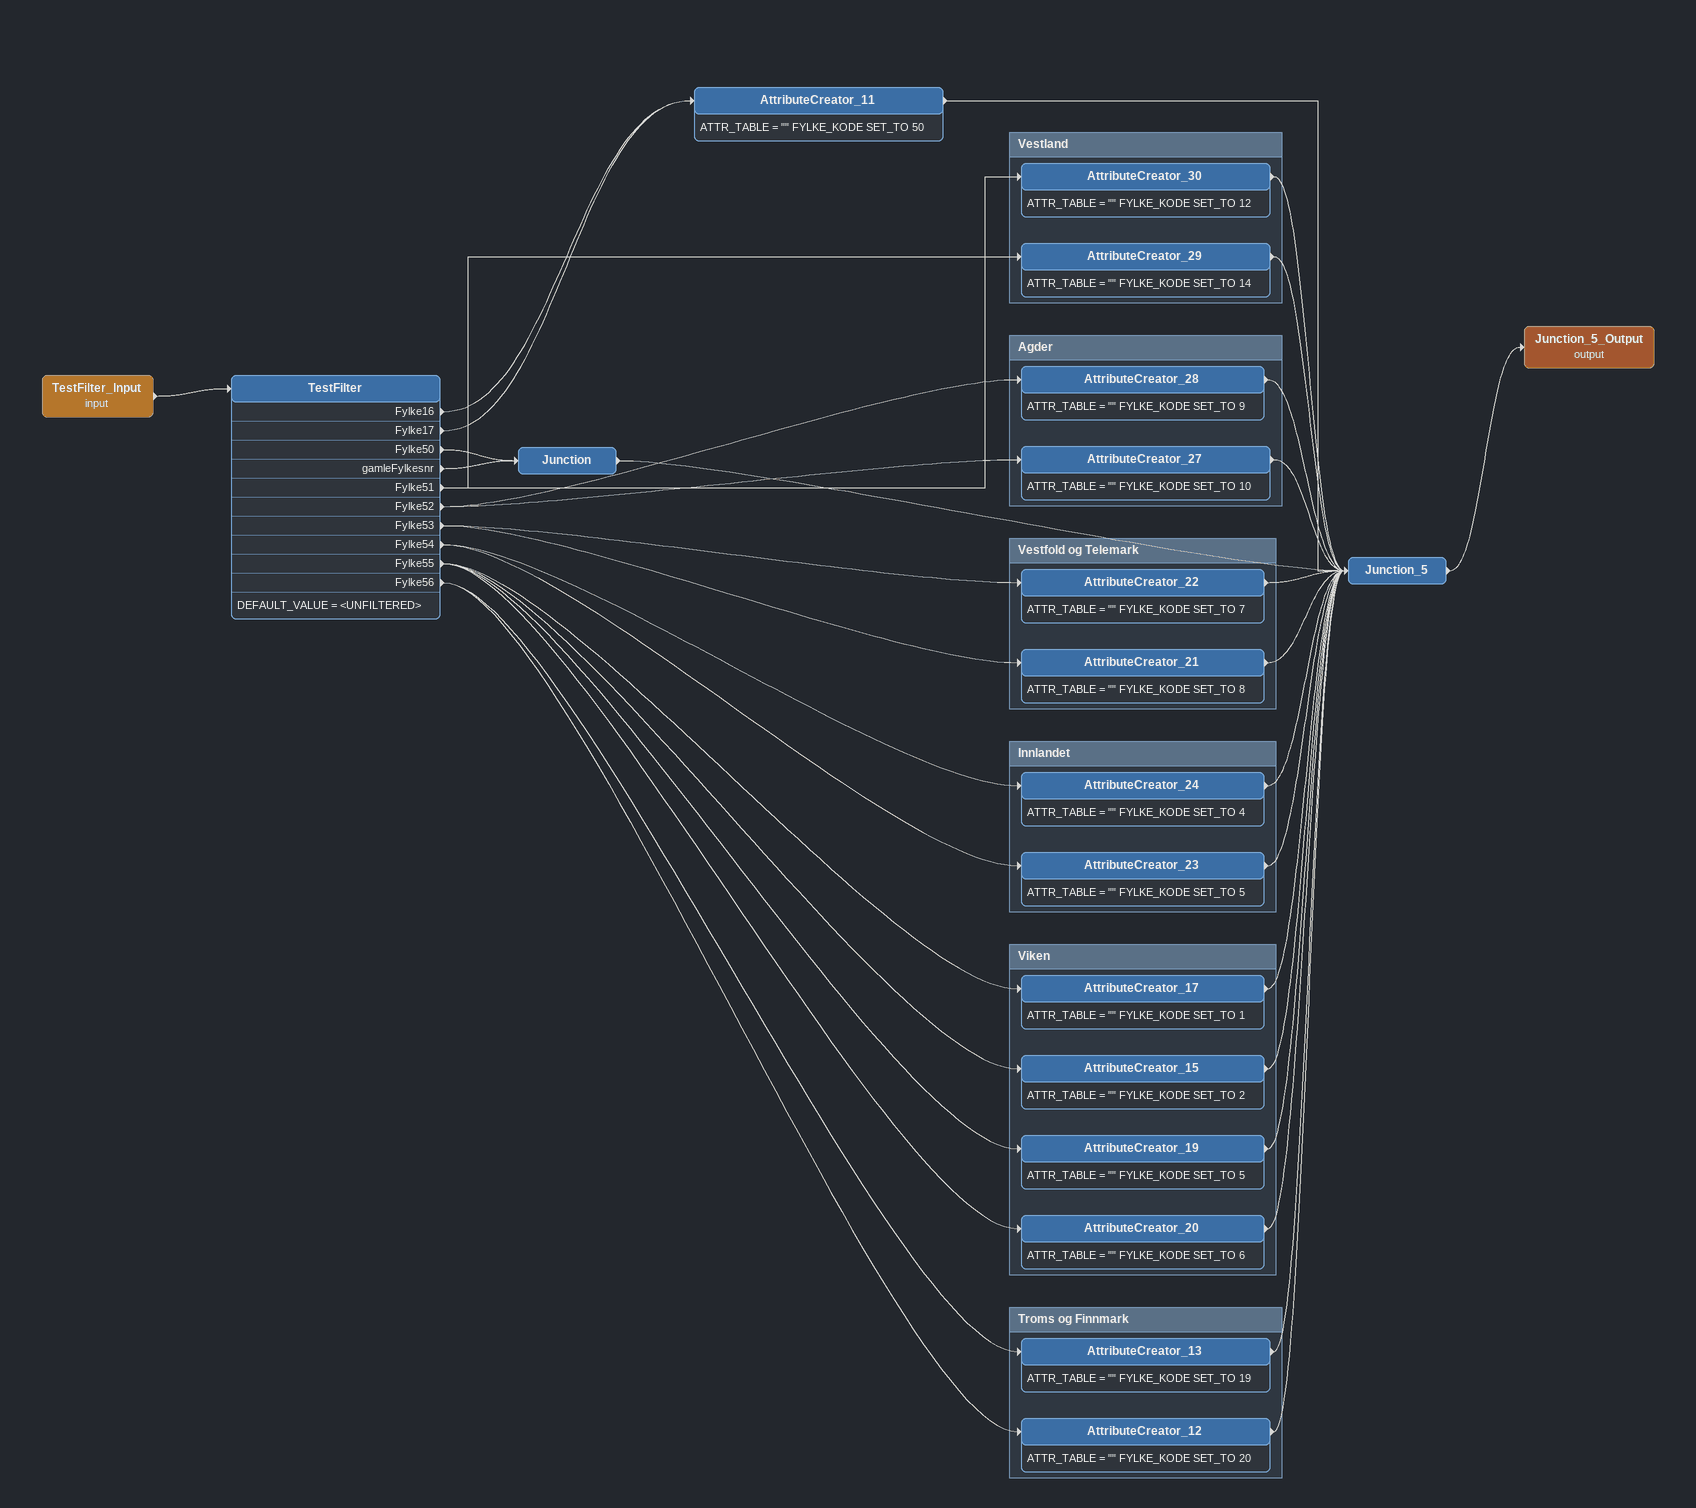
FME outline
TestFilter_Input (input)
    -> TestFilter
TestFilter
    DEFAULT_VALUE = <UNFILTERED>
    Fylke16 -> AttributeCreator_11
    Fylke17 -> AttributeCreator_11
    Fylke50 -> Junction
    gamleFylkesnr -> Junction
    Fylke51 -> AttributeCreator_30
    Fylke51 -> AttributeCreator_29
    Fylke52 -> AttributeCreator_28
    Fylke52 -> AttributeCreator_27
    Fylke53 -> AttributeCreator_22
    Fylke53 -> AttributeCreator_21
    Fylke54 -> AttributeCreator_24
    Fylke54 -> AttributeCreator_23
    Fylke55 -> AttributeCreator_17
    Fylke55 -> AttributeCreator_15
    Fylke55 -> AttributeCreator_19
    Fylke55 -> AttributeCreator_20
    Fylke56 -> AttributeCreator_13
    Fylke56 -> AttributeCreator_12
AttributeCreator_11
    ATTR_TABLE = "" FYLKE_KODE SET_TO 50
    -> Junction_5
Junction
    -> Junction_5
Junction_5
    -> Junction_5_Output (output)
Junction_5_Output (output)

Bookmark: Vestland
AttributeCreator_30
    ATTR_TABLE = "" FYLKE_KODE SET_TO 12
    -> Junction_5
AttributeCreator_29
    ATTR_TABLE = "" FYLKE_KODE SET_TO 14
    -> Junction_5

Bookmark: Agder
AttributeCreator_28
    ATTR_TABLE = "" FYLKE_KODE SET_TO 9
    -> Junction_5
AttributeCreator_27
    ATTR_TABLE = "" FYLKE_KODE SET_TO 10
    -> Junction_5

Bookmark: Vestfold og Telemark
AttributeCreator_22
    ATTR_TABLE = "" FYLKE_KODE SET_TO 7
    -> Junction_5
AttributeCreator_21
    ATTR_TABLE = "" FYLKE_KODE SET_TO 8
    -> Junction_5

Bookmark: Innlandet
AttributeCreator_24
    ATTR_TABLE = "" FYLKE_KODE SET_TO 4
    -> Junction_5
AttributeCreator_23
    ATTR_TABLE = "" FYLKE_KODE SET_TO 5
    -> Junction_5

Bookmark: Viken
AttributeCreator_17
    ATTR_TABLE = "" FYLKE_KODE SET_TO 1
    -> Junction_5
AttributeCreator_15
    ATTR_TABLE = "" FYLKE_KODE SET_TO 2
    -> Junction_5
AttributeCreator_19
    ATTR_TABLE = "" FYLKE_KODE SET_TO 5
    -> Junction_5
AttributeCreator_20
    ATTR_TABLE = "" FYLKE_KODE SET_TO 6
    -> Junction_5

Bookmark: Troms og Finnmark
AttributeCreator_13
    ATTR_TABLE = "" FYLKE_KODE SET_TO 19
    -> Junction_5
AttributeCreator_12
    ATTR_TABLE = "" FYLKE_KODE SET_TO 20
    -> Junction_5
